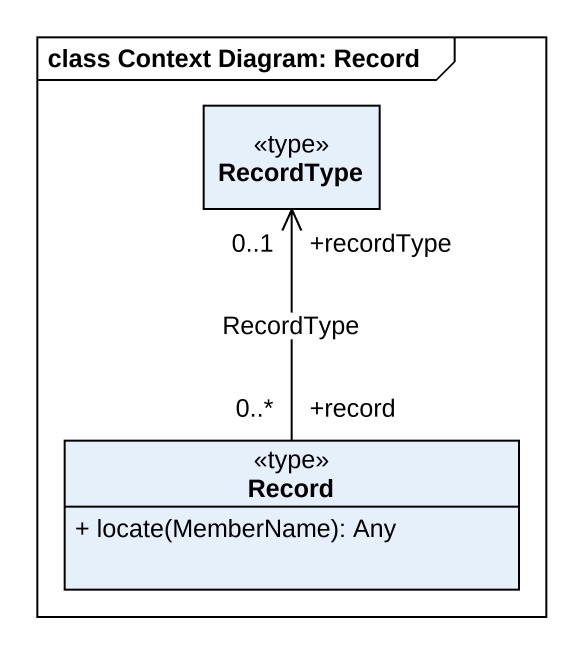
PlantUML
@startuml
mainframe class Context Diagram: Record
hide circle
hide empty members
skinparam classAttributeIconSize 0
class RecordType <<type>>
class "Record" as Record_ <<type>> {
  + locate(MemberName): Any
}
Record_ "+record\n0..*" -up-> "+recordType\n0..1" RecordType : RecordType
@enduml
